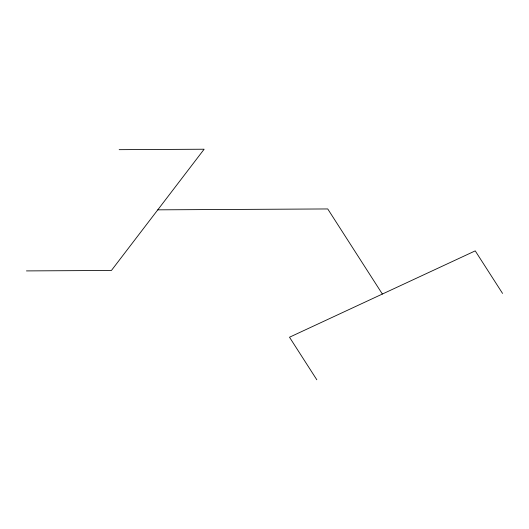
<?xml version="1.0" encoding="UTF-8"?>
<svg xmlns="http://www.w3.org/2000/svg" width="529" height="529" viewBox="0 0 529 529"><rect width="100%" height="100%" fill="white"/><g stroke="black" fill="none" stroke-linecap="round" stroke-linejoin="round"><path stroke-width="0.79" d="M119.157 149.667L204.134 149.224L111.427 270.458L26.45 270.908M157.781 209.841L327.742 208.948L382.368 294.051M502.55 293.416L475.234 250.872L289.502 337.224L316.818 379.776"/></g></svg>
